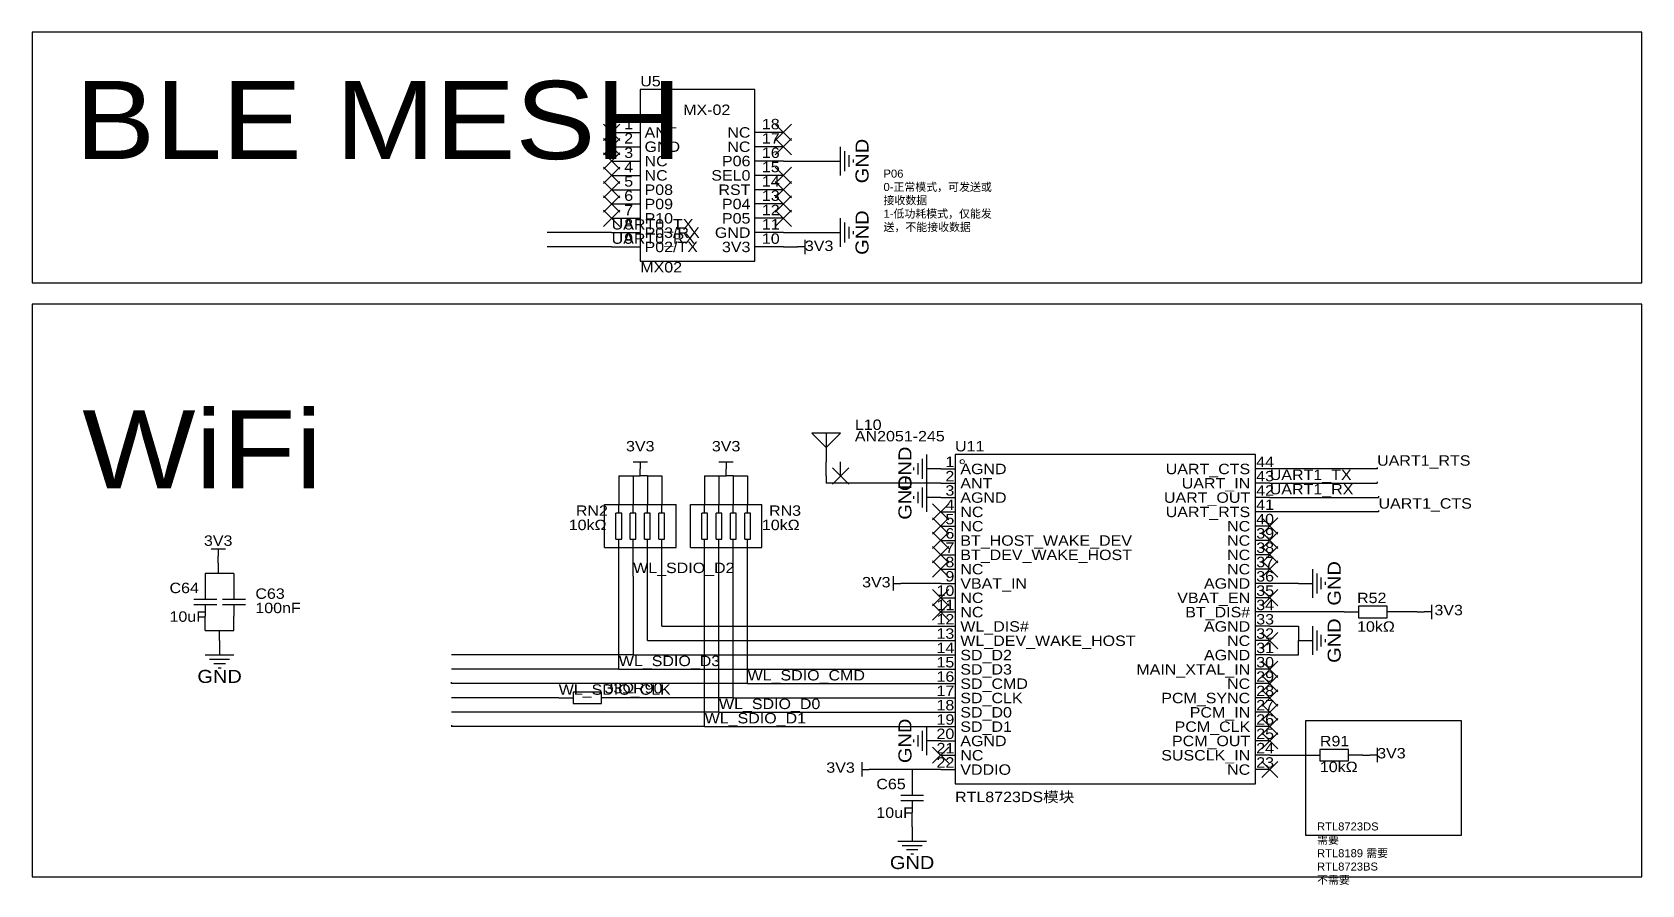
# Model space of a CAD drawing. Header units: millimetres. Extents: x 5 to 291, y 52 to 203.
import ezdxf
from ezdxf.enums import TextEntityAlignment as Align

# ---------------------------------------------------------------- set-up
doc = ezdxf.new("R2010")
doc.units = ezdxf.units.MM
doc.header["$MEASUREMENT"] = 0
doc.styles.get("Standard").update_dxf_attribs({"font": 'arial.ttf'})

msp = doc.modelspace()

# ---------------------------------------------------------------- linework, layer by layer
at = {"color": 1, "true_color": 0x000000}
for points in [[(5.08, 203.2), (5.08, 158.75), (290.83, 158.75), (290.83, 203.2)], [(5.08, 154.94), (5.08, 53.34), (290.83, 53.34), (290.83, 154.94)], [(231.14, 81.03), (231.14, 60.71), (258.83, 60.71), (258.83, 81.03)]]:
    msp.add_lwpolyline(points, close=True, dxfattribs=at)
at = {"color": 1, "true_color": 0xa00000}
for points in [[(113.03, 193.04), (113.03, 162.56), (133.35, 162.56), (133.35, 193.04)], [(168.91, 128.27), (168.91, 69.85), (222.25, 69.85), (222.25, 128.27)], [(240.54, 101.35), (240.54, 99.31), (245.62, 99.31), (245.62, 101.35)], [(101.09, 86.11), (101.09, 84.07), (106.17, 84.07), (106.17, 86.11)], [(233.68, 75.95), (233.68, 73.91), (238.76, 73.91), (238.76, 75.95)]]:
    msp.add_lwpolyline(points, close=True, dxfattribs=at)
at = {"color": 1, "true_color": 0x33cc33}
for points in [[(109.39, 186.86), (106.51, 183.98)], [(106.51, 186.86), (109.39, 183.98)], [(139.87, 186.86), (136.99, 183.98)], [(136.99, 186.86), (139.87, 183.98)], [(109.39, 184.32), (106.51, 181.44)], [(106.51, 184.32), (109.39, 181.44)], [(139.87, 184.32), (136.99, 181.44)], [(136.99, 184.32), (139.87, 181.44)], [(109.39, 181.78), (106.51, 178.9)], [(106.51, 181.78), (109.39, 178.9)], [(109.39, 179.24), (106.51, 176.36)], [(106.51, 179.24), (109.39, 176.36)], [(139.87, 179.24), (136.99, 176.36)], [(136.99, 179.24), (139.87, 176.36)], [(109.39, 176.7), (106.51, 173.82)], [(106.51, 176.7), (109.39, 173.82)], [(139.87, 176.7), (136.99, 173.82)], [(136.99, 176.7), (139.87, 173.82)], [(109.39, 174.16), (106.51, 171.28)], [(106.51, 174.16), (109.39, 171.28)], [(109.39, 171.62), (106.51, 168.74)], [(106.51, 171.62), (109.39, 168.74)], [(139.87, 174.16), (136.99, 171.28)], [(136.99, 174.16), (139.87, 171.28)], [(139.87, 171.62), (136.99, 168.74)], [(136.99, 171.62), (139.87, 168.74)], [(150.03, 125.9), (147.15, 123.02)], [(147.15, 125.9), (150.03, 123.02)], [(167.81, 119.55), (164.93, 116.67)], [(164.93, 119.55), (167.81, 116.67)], [(167.81, 117.01), (164.93, 114.13)], [(164.93, 117.01), (167.81, 114.13)], [(167.81, 114.47), (164.93, 111.59)], [(164.93, 114.47), (167.81, 111.59)], [(226.23, 117.01), (223.35, 114.13)], [(223.35, 117.01), (226.23, 114.13)], [(226.23, 114.47), (223.35, 111.59)], [(223.35, 114.47), (226.23, 111.59)], [(167.81, 111.93), (164.93, 109.05)], [(164.93, 111.93), (167.81, 109.05)], [(226.23, 111.93), (223.35, 109.05)], [(223.35, 111.93), (226.23, 109.05)], [(167.81, 109.39), (164.93, 106.51)], [(164.93, 109.39), (167.81, 106.51)], [(226.23, 109.39), (223.35, 106.51)], [(223.35, 109.39), (226.23, 106.51)], [(167.81, 104.31), (164.93, 101.43)], [(164.93, 104.31), (167.81, 101.43)], [(226.23, 104.31), (223.35, 101.43)], [(223.35, 104.31), (226.23, 101.43)], [(167.81, 101.77), (164.93, 98.89)], [(164.93, 101.77), (167.81, 98.89)], [(226.23, 96.69), (223.35, 93.81)], [(223.35, 96.69), (226.23, 93.81)], [(226.23, 91.61), (223.35, 88.73)], [(223.35, 91.61), (226.23, 88.73)], [(226.23, 89.07), (223.35, 86.19)], [(223.35, 89.07), (226.23, 86.19)], [(226.23, 86.53), (223.35, 83.65)], [(223.35, 86.53), (226.23, 83.65)], [(226.23, 83.99), (223.35, 81.11)], [(223.35, 83.99), (226.23, 81.11)], [(226.23, 81.45), (223.35, 78.57)], [(223.35, 81.45), (226.23, 78.57)], [(226.23, 78.91), (223.35, 76.03)], [(223.35, 78.91), (226.23, 76.03)], [(167.81, 76.37), (164.93, 73.49)], [(164.93, 76.37), (167.81, 73.49)], [(226.23, 73.83), (223.35, 70.95)], [(223.35, 73.83), (226.23, 70.95)]]:
    msp.add_lwpolyline(points, dxfattribs=at)
at = {"color": 1, "true_color": 0x880000}
for points in [[(107.95, 185.42), (113.03, 185.42)], [(107.95, 182.88), (113.03, 182.88)], [(138.43, 185.42), (133.35, 185.42)], [(138.43, 182.88), (133.35, 182.88)], [(107.95, 180.34), (113.03, 180.34)], [(138.43, 180.34), (133.35, 180.34)], [(146.05, 180.34), (148.59, 180.34)], [(107.95, 177.8), (113.03, 177.8)], [(138.43, 177.8), (133.35, 177.8)], [(107.95, 175.26), (113.03, 175.26)], [(138.43, 175.26), (133.35, 175.26)], [(107.95, 172.72), (113.03, 172.72)], [(138.43, 172.72), (133.35, 172.72)], [(107.95, 170.18), (113.03, 170.18)], [(138.43, 170.18), (133.35, 170.18)], [(107.95, 167.64), (113.03, 167.64)], [(138.43, 167.64), (133.35, 167.64)], [(146.05, 167.64), (148.59, 167.64)], [(107.95, 165.1), (113.03, 165.1)], [(138.43, 165.1), (133.35, 165.1)], [(139.7, 165.1), (140.97, 165.1)], [(113.03, 124.46), (113.03, 125.73)], [(128.27, 124.46), (128.27, 125.73)], [(146.05, 124.46), (146.05, 127)], [(148.59, 124.46), (148.59, 127)], [(166.37, 125.73), (168.91, 125.73)], [(224.79, 125.73), (222.25, 125.73)], [(109.22, 124.46), (109.22, 119.38)], [(111.76, 124.46), (111.76, 119.38)], [(114.3, 124.46), (114.3, 119.38)], [(116.84, 124.46), (116.84, 119.38)], [(124.46, 124.46), (124.46, 119.38)], [(127, 124.46), (127, 119.38)], [(129.54, 124.46), (129.54, 119.38)], [(132.08, 124.46), (132.08, 119.38)], [(166.37, 125.73), (163.83, 125.73)], [(166.37, 123.19), (168.91, 123.19)], [(224.79, 123.19), (222.25, 123.19)], [(166.37, 120.65), (163.83, 120.65)], [(166.37, 120.65), (168.91, 120.65)], [(224.79, 120.65), (222.25, 120.65)], [(166.37, 118.11), (168.91, 118.11)], [(224.79, 118.11), (222.25, 118.11)], [(166.37, 115.57), (168.91, 115.57)], [(224.79, 115.57), (222.25, 115.57)], [(109.22, 106.68), (109.22, 111.76)], [(111.76, 106.68), (111.76, 111.76)], [(114.3, 106.68), (114.3, 111.76)], [(116.84, 106.68), (116.84, 111.76)], [(124.46, 106.68), (124.46, 111.76)], [(127, 106.68), (127, 111.76)], [(129.54, 106.68), (129.54, 111.76)], [(132.08, 106.68), (132.08, 111.76)], [(166.37, 113.03), (168.91, 113.03)], [(224.79, 113.03), (222.25, 113.03)], [(38.1, 108.97), (38.1, 110.24)], [(166.37, 110.49), (168.91, 110.49)], [(224.79, 110.49), (222.25, 110.49)], [(35.81, 107.19), (35.81, 104.65)], [(40.89, 107.19), (40.89, 104.65)], [(166.37, 107.95), (168.91, 107.95)], [(224.79, 107.95), (222.25, 107.95)], [(160.53, 105.41), (159.26, 105.41)], [(166.37, 105.41), (168.91, 105.41)], [(166.37, 102.87), (168.91, 102.87)], [(224.79, 105.41), (222.25, 105.41)], [(224.79, 102.87), (222.25, 102.87)], [(229.87, 105.41), (232.41, 105.41)], [(166.37, 100.33), (168.91, 100.33)], [(224.79, 100.33), (222.25, 100.33)], [(238, 100.33), (240.54, 100.33)], [(248.16, 100.33), (245.62, 100.33)], [(250.95, 100.33), (252.22, 100.33)], [(35.81, 97.03), (35.81, 99.57)], [(40.89, 97.03), (40.89, 99.57)], [(166.37, 97.79), (168.91, 97.79)], [(224.79, 97.79), (222.25, 97.79)], [(38.35, 95.25), (38.35, 92.71)], [(166.37, 95.25), (168.91, 95.25)], [(224.79, 95.25), (222.25, 95.25)], [(229.87, 95.25), (232.41, 95.25)], [(166.37, 92.71), (168.91, 92.71)], [(224.79, 92.71), (222.25, 92.71)], [(166.37, 90.17), (168.91, 90.17)], [(224.79, 90.17), (222.25, 90.17)], [(166.37, 87.63), (168.91, 87.63)], [(224.79, 87.63), (222.25, 87.63)], [(98.55, 85.09), (101.09, 85.09)], [(108.71, 85.09), (106.17, 85.09)], [(166.37, 85.09), (168.91, 85.09)], [(224.79, 85.09), (222.25, 85.09)], [(166.37, 82.55), (168.91, 82.55)], [(166.37, 80.01), (168.91, 80.01)], [(224.79, 82.55), (222.25, 82.55)], [(224.79, 80.01), (222.25, 80.01)], [(166.37, 77.47), (163.83, 77.47)], [(166.37, 77.47), (168.91, 77.47)], [(224.79, 77.47), (222.25, 77.47)], [(166.37, 74.93), (168.91, 74.93)], [(224.79, 74.93), (222.25, 74.93)], [(231.14, 74.93), (233.68, 74.93)], [(241.3, 74.93), (238.76, 74.93)], [(241.3, 74.93), (242.57, 74.93)], [(154.94, 72.39), (153.67, 72.39)], [(161.29, 72.39), (161.29, 69.85)], [(166.37, 72.39), (168.91, 72.39)], [(224.79, 72.39), (222.25, 72.39)], [(161.29, 62.23), (161.29, 64.77)], [(161.29, 62.23), (161.29, 59.69)]]:
    msp.add_lwpolyline(points, dxfattribs=at)
at = {"color": 1, "true_color": 0xa00000}
for points in [[(148.59, 177.8), (148.59, 182.88)], [(149.35, 178.56), (149.35, 182.12)], [(150.11, 179.32), (150.11, 181.36)], [(150.88, 180.09), (150.88, 180.59)], [(148.59, 165.1), (148.59, 170.18)], [(149.35, 165.86), (149.35, 169.42)], [(150.11, 166.62), (150.11, 168.66)], [(142.24, 166.37), (142.24, 163.83)], [(150.88, 167.39), (150.88, 167.89)], [(142.24, 165.1), (140.97, 165.1)], [(148.59, 132.08), (143.51, 132.08)], [(146.05, 129.54), (143.51, 132.08)], [(148.59, 132.08), (146.05, 129.54)], [(146.05, 132.08), (146.05, 129.54)], [(146.05, 129.54), (146.05, 127)], [(111.76, 127), (114.3, 127)], [(113.03, 127), (113.03, 125.73)], [(127, 127), (129.54, 127)], [(128.27, 127), (128.27, 125.73)], [(161.54, 125.98), (161.54, 125.48)], [(162.31, 126.75), (162.31, 124.71)], [(163.07, 127.51), (163.07, 123.95)], [(163.83, 128.27), (163.83, 123.19)], [(163.83, 123.19), (163.83, 118.11)], [(161.54, 120.9), (161.54, 120.4)], [(162.31, 121.67), (162.31, 119.63)], [(163.07, 122.43), (163.07, 118.87)], [(106.68, 119.38), (119.38, 119.38)], [(106.68, 111.76), (106.68, 119.38)], [(108.71, 113.28), (108.71, 117.86)], [(108.71, 113.28), (109.73, 113.28), (109.73, 117.86), (108.71, 117.86)], [(109.22, 117.86), (109.22, 119.38)], [(111.25, 113.28), (111.25, 117.86)], [(111.25, 113.28), (112.27, 113.28), (112.27, 117.86), (111.25, 117.86)], [(111.76, 117.86), (111.76, 119.38)], [(113.79, 113.28), (113.79, 117.86)], [(113.79, 113.28), (114.81, 113.28), (114.81, 117.86), (113.79, 117.86)], [(114.3, 117.86), (114.3, 119.38)], [(116.33, 113.28), (116.33, 117.86)], [(116.33, 113.28), (117.35, 113.28), (117.35, 117.86), (116.33, 117.86)], [(116.84, 117.86), (116.84, 119.38)], [(119.38, 111.76), (119.38, 119.38)], [(121.92, 119.38), (134.62, 119.38)], [(121.92, 111.76), (121.92, 119.38)], [(123.95, 113.28), (123.95, 117.86)], [(123.95, 113.28), (124.97, 113.28), (124.97, 117.86), (123.95, 117.86)], [(124.46, 117.86), (124.46, 119.38)], [(126.49, 113.28), (126.49, 117.86)], [(126.49, 113.28), (127.51, 113.28), (127.51, 117.86), (126.49, 117.86)], [(127, 117.86), (127, 119.38)], [(129.03, 113.28), (129.03, 117.86)], [(129.03, 113.28), (130.05, 113.28), (130.05, 117.86), (129.03, 117.86)], [(129.54, 117.86), (129.54, 119.38)], [(131.57, 113.28), (131.57, 117.86)], [(131.57, 113.28), (132.59, 113.28), (132.59, 117.86), (131.57, 117.86)], [(132.08, 117.86), (132.08, 119.38)], [(134.62, 111.76), (134.62, 119.38)], [(36.83, 111.51), (39.37, 111.51)], [(38.1, 111.51), (38.1, 110.24)], [(106.68, 111.76), (119.38, 111.76)], [(109.22, 111.76), (109.22, 113.28)], [(111.76, 111.76), (111.76, 113.28)], [(114.3, 111.76), (114.3, 113.28)], [(116.84, 111.76), (116.84, 113.28)], [(121.92, 111.76), (134.62, 111.76)], [(124.46, 111.76), (124.46, 113.28)], [(127, 111.76), (127, 113.28)], [(129.54, 111.76), (129.54, 113.28)], [(132.08, 111.76), (132.08, 113.28)], [(157.99, 104.14), (157.99, 106.68)], [(232.41, 102.87), (232.41, 107.95)], [(233.17, 103.63), (233.17, 107.19)], [(233.93, 104.39), (233.93, 106.43)], [(35.81, 104.65), (35.81, 102.62)], [(40.89, 104.65), (40.89, 102.62)], [(157.99, 105.41), (159.26, 105.41)], [(234.7, 105.16), (234.7, 105.66)], [(33.78, 102.62), (37.85, 102.62)], [(37.85, 101.6), (33.78, 101.6)], [(35.81, 101.6), (35.81, 99.57)], [(38.86, 102.62), (42.93, 102.62)], [(42.93, 101.6), (38.86, 101.6)], [(40.89, 101.6), (40.89, 99.57)], [(253.49, 100.33), (252.22, 100.33)], [(253.49, 101.6), (253.49, 99.06)], [(232.41, 92.71), (232.41, 97.79)], [(233.17, 93.47), (233.17, 97.03)], [(233.93, 94.23), (233.93, 96.27)], [(234.7, 95), (234.7, 95.5)], [(35.81, 92.71), (40.89, 92.71)], [(36.58, 91.95), (40.13, 91.95)], [(37.34, 91.19), (39.37, 91.19)], [(38.1, 90.42), (38.61, 90.42)], [(161.54, 77.72), (161.54, 77.22)], [(162.31, 78.49), (162.31, 76.45)], [(163.07, 79.25), (163.07, 75.69)], [(163.83, 80.01), (163.83, 74.93)], [(243.84, 74.93), (242.57, 74.93)], [(243.84, 76.2), (243.84, 73.66)], [(152.4, 71.12), (152.4, 73.66)], [(152.4, 72.39), (153.67, 72.39)], [(161.29, 69.85), (161.29, 67.82)], [(159.26, 67.82), (163.32, 67.82)], [(163.32, 66.8), (159.26, 66.8)], [(161.29, 66.8), (161.29, 64.77)], [(158.75, 59.69), (163.83, 59.69)], [(159.51, 58.93), (163.07, 58.93)], [(160.27, 58.17), (162.31, 58.17)], [(161.04, 57.4), (161.54, 57.4)]]:
    msp.add_lwpolyline(points, dxfattribs=at)
at = {"color": 1, "true_color": 0x008800}
for points in [[(138.43, 180.34), (146.05, 180.34)], [(107.95, 167.64), (96.52, 167.64)], [(138.43, 167.64), (146.05, 167.64)], [(107.95, 165.1), (96.52, 165.1)], [(138.43, 165.1), (139.7, 165.1)], [(243.84, 125.73), (224.79, 125.73)], [(243.84, 125.98), (243.84, 125.73)], [(109.22, 124.46), (111.76, 124.46)], [(111.76, 124.46), (113.03, 124.46)], [(114.3, 124.46), (113.03, 124.46)], [(114.3, 124.46), (116.84, 124.46)], [(124.46, 124.46), (127, 124.46)], [(127, 124.46), (128.27, 124.46)], [(129.54, 124.46), (128.27, 124.46)], [(129.54, 124.46), (132.08, 124.46)], [(146.05, 124.46), (146.05, 123.19)], [(166.37, 123.19), (146.05, 123.19)], [(224.79, 123.19), (243.84, 123.19)], [(243.84, 123.44), (243.84, 123.19)], [(224.79, 120.65), (244.09, 120.65)], [(244.09, 120.9), (244.09, 120.65)], [(244.09, 118.11), (224.79, 118.11)], [(244.09, 118.36), (244.09, 118.11)], [(38.1, 108.97), (38.1, 107.19)], [(38.1, 107.19), (35.81, 107.19)], [(40.89, 107.19), (38.1, 107.19)], [(109.22, 90.17), (109.22, 106.68)], [(111.76, 106.68), (111.76, 92.71)], [(114.3, 95.25), (114.3, 106.68)], [(116.84, 97.79), (116.84, 106.68)], [(124.46, 80.01), (124.46, 106.68)], [(127, 82.55), (127, 106.68)], [(129.54, 85.09), (129.54, 106.68)], [(132.08, 87.63), (132.08, 106.68)], [(166.37, 105.41), (160.53, 105.41)], [(229.87, 105.41), (224.79, 105.41)], [(238, 100.33), (224.79, 100.33)], [(250.95, 100.33), (248.16, 100.33)], [(116.84, 97.79), (166.37, 97.79)], [(224.79, 97.79), (229.87, 97.79)], [(229.87, 97.79), (229.87, 95.25)], [(35.81, 97.03), (38.35, 97.03)], [(38.35, 97.03), (40.89, 97.03)], [(38.35, 95.25), (38.35, 97.03)], [(114.3, 95.25), (166.37, 95.25)], [(229.87, 92.71), (229.87, 95.25)], [(111.76, 92.71), (79.5, 92.71)], [(111.76, 92.71), (166.37, 92.71)], [(224.79, 92.71), (229.87, 92.71)], [(109.22, 90.17), (79.5, 90.17)], [(109.22, 90.17), (166.37, 90.17)], [(79.5, 87.63), (79.5, 87.88)], [(132.08, 87.63), (79.5, 87.63)], [(132.08, 87.63), (166.37, 87.63)], [(98.55, 85.09), (79.5, 85.09)], [(129.54, 85.09), (108.71, 85.09)], [(129.54, 85.09), (166.37, 85.09)], [(127, 82.55), (79.5, 82.55)], [(79.5, 80.26), (79.5, 80.01)], [(124.46, 80.01), (79.5, 80.01)], [(124.46, 80.01), (166.37, 80.01)], [(127, 82.55), (166.37, 82.55)], [(224.79, 74.93), (231.14, 74.93)], [(161.29, 72.39), (154.94, 72.39)], [(166.37, 72.39), (161.29, 72.39)]]:
    msp.add_lwpolyline(points, dxfattribs=at)
at = {"color": 1, "lineweight": 0, "true_color": 0xa00000}
msp.add_circle((170.18, 127), 0.381, dxfattribs=at)

# ---------------------------------------------------------------- texts
at = {"color": 1, "true_color": 0x000000, "width": 1.1}
for s, height, p in [('BLE MESH', 13.868, (12.7, 176.53)), ('18', 1.849, (134.62, 185.42)), ('17', 1.849, (134.62, 182.88)), ('16', 1.849, (134.62, 180.34)), ('15', 1.849, (134.62, 177.8)), ('14', 1.849, (134.62, 175.26)), ('13', 1.849, (134.62, 172.72)), ('12', 1.849, (134.62, 170.18)), ('11', 1.849, (134.62, 167.64)), ('10', 1.849, (134.62, 165.1)), ('WiFi', 13.868, (13.97, 118.11)), ('AGND', 1.849, (169.85, 124.23)), ('44', 1.849, (222.38, 125.5)), ('ANT', 1.849, (169.85, 121.69)), ('43', 1.849, (222.38, 122.96)), ('AGND', 1.849, (169.85, 119.15)), ('42', 1.849, (222.38, 120.42)), ('41', 1.849, (222.38, 117.88)), ('NC', 1.849, (169.85, 116.61)), ('40', 1.849, (222.38, 115.34)), ('NC', 1.849, (169.85, 114.07)), ('39', 1.849, (222.38, 112.8)), ('BT_HOST_WAKE_DEV', 1.8491, (169.85, 111.53)), ('38', 1.849, (222.38, 110.26)), ('BT_DEV_WAKE_HOST', 1.8491, (169.85, 108.99)), ('NC', 1.849, (169.85, 106.45)), ('37', 1.849, (222.38, 107.72)), ('VBAT_IN', 1.849, (169.85, 103.91)), ('36', 1.849, (222.38, 105.18)), ('NC', 1.849, (169.85, 101.37)), ('35', 1.849, (222.38, 102.64)), ('NC', 1.849, (169.85, 98.83)), ('34', 1.849, (222.38, 100.1)), ('WL_DIS#', 1.849, (169.85, 96.29)), ('33', 1.849, (222.38, 97.56)), ('32', 1.849, (222.38, 95.02)), ('WL_DEV_WAKE_HOST', 1.8491, (169.85, 93.75)), ('31', 1.849, (222.38, 92.48)), ('SD_D2', 1.849, (169.85, 91.21)), ('30', 1.849, (222.38, 89.94)), ('SD_D3', 1.849, (169.85, 88.67)), ('29', 1.849, (222.38, 87.4)), ('SD_CMD', 1.849, (169.85, 86.13)), ('SD_CLK', 1.849, (169.85, 83.59)), ('28', 1.849, (222.38, 84.86)), ('SD_D0', 1.849, (169.85, 81.05)), ('27', 1.849, (222.38, 82.32)), ('SD_D1', 1.849, (169.85, 78.51)), ('26', 1.849, (222.38, 79.78)), ('AGND', 1.849, (169.85, 75.97)), ('25', 1.849, (222.38, 77.24)), ('NC', 1.849, (169.85, 73.43)), ('24', 1.849, (222.38, 74.7)), ('23', 1.849, (222.38, 72.16)), ('VDDIO', 1.849, (169.85, 70.89))]:
    msp.add_text(s, height=height, dxfattribs=at).set_placement(p, align=Align.BOTTOM_LEFT)
at = {"color": 1, "true_color": 0x000080, "width": 1.1}
for s, height, p in [('U5', 1.849, (113.03, 193.04)), ('MX02', 1.849, (113.03, 160.02)), ('L10', 1.849, (151.13, 132.08)), ('AN2051-245', 1.849, (151.13, 130.05)), ('U11', 1.849, (168.91, 128.27)), ('RN2', 1.849, (101.6, 116.84)), ('RN3', 1.849, (135.89, 116.84)), ('10kΩ', 1.849, (100.33, 114.3)), ('10kΩ', 1.849, (134.62, 114.3)), ('C64', 1.849, (29.46, 103.12)), ('C63', 1.849, (44.7, 102.11)), ('R52', 1.849, (240.28, 101.35)), ('10uF', 1.849, (29.46, 98.04)), ('100nF', 1.849, (44.7, 99.57)), ('10kΩ', 1.849, (240.28, 96.27)), ('33Ω', 1.849, (106.68, 85.34)), ('R90', 1.849, (111.76, 85.34)), ('R91', 1.849, (233.68, 75.95)), ('10kΩ', 1.849, (233.68, 71.37)), ('C65', 1.849, (154.94, 68.33)), ('RTL8723DS模块', 1.8491, (168.91, 66.04)), ('10uF', 1.849, (154.94, 63.25))]:
    msp.add_text(s, height=height, dxfattribs=at).set_placement(p, align=Align.BOTTOM_LEFT)
at = {"color": 1, "true_color": 0x333333, "width": 1.1}
msp.add_text('MX-02', height=1.849, dxfattribs=at).set_placement((120.65, 187.96), align=Align.BOTTOM_LEFT)
at = {"color": 1, "true_color": 0x000000, "width": 1.1}
for s, height, p in [('1', 1.85, (111.76, 185.42)), ('2', 1.85, (111.76, 182.88)), ('4', 1.85, (111.76, 177.8)), ('3', 1.85, (111.76, 180.34)), ('5', 1.85, (111.76, 175.26)), ('6', 1.85, (111.76, 172.72)), ('7', 1.85, (111.76, 170.18)), ('8', 1.85, (111.76, 167.64)), ('9', 1.85, (111.76, 165.1)), ('1', 1.85, (168.78, 125.5)), ('UART_CTS', 1.849, (221.31, 124.23)), ('2', 1.85, (168.78, 122.96)), ('UART_IN', 1.849, (221.31, 121.69)), ('4', 1.85, (168.78, 117.88)), ('3', 1.85, (168.78, 120.42)), ('UART_OUT', 1.849, (221.31, 119.15)), ('5', 1.85, (168.78, 115.34)), ('UART_RTS', 1.849, (221.31, 116.61)), ('6', 1.85, (168.78, 112.8)), ('NC', 1.849, (221.31, 114.07)), ('7', 1.85, (168.78, 110.26)), ('NC', 1.849, (221.31, 111.53)), ('8', 1.85, (168.78, 107.72)), ('NC', 1.849, (221.31, 108.99)), ('NC', 1.849, (221.31, 106.45)), ('9', 1.85, (168.78, 105.18)), ('AGND', 1.849, (221.31, 103.91)), ('10', 1.849, (168.78, 102.64)), ('VBAT_EN', 1.849, (221.31, 101.37)), ('11', 1.849, (168.78, 100.1)), ('BT_DIS#', 1.849, (221.31, 98.83)), ('12', 1.849, (168.78, 97.56)), ('13', 1.849, (168.78, 95.02)), ('AGND', 1.849, (221.31, 96.29)), ('14', 1.849, (168.78, 92.48)), ('NC', 1.849, (221.31, 93.75)), ('15', 1.849, (168.78, 89.94)), ('AGND', 1.849, (221.31, 91.21)), ('16', 1.849, (168.78, 87.4)), ('MAIN_XTAL_IN', 1.8491, (221.31, 88.67)), ('17', 1.849, (168.78, 84.86)), ('PCM_SYNC', 1.849, (221.31, 83.59)), ('NC', 1.849, (221.31, 86.13)), ('18', 1.849, (168.78, 82.32)), ('PCM_IN', 1.849, (221.31, 81.05)), ('19', 1.849, (168.78, 79.78)), ('PCM_CLK', 1.849, (221.31, 78.51)), ('20', 1.849, (168.78, 77.24)), ('PCM_OUT', 1.849, (221.31, 75.97)), ('21', 1.849, (168.78, 74.7)), ('22', 1.849, (168.78, 72.16)), ('SUSCLK_IN', 1.849, (221.31, 73.43)), ('NC', 1.849, (221.31, 70.89))]:
    msp.add_text(s, height=height, dxfattribs=at).set_placement(p, align=Align.BOTTOM_RIGHT)
for s, p in [('ANT', (113.79, 185.42)), ('GND', (113.79, 182.88)), ('NC', (113.79, 180.34)), ('NC', (113.79, 177.8)), ('P08', (113.79, 175.26)), ('P09', (113.79, 172.72)), ('P10', (113.79, 170.18)), ('P03/RX', (113.79, 167.64)), ('P02/TX', (113.79, 165.1))]:
    msp.add_text(s, height=1.849, dxfattribs=at).set_placement(p, align=Align.MIDDLE_LEFT)
for s, p in [('NC', (132.59, 185.42)), ('NC', (132.59, 182.88)), ('P06', (132.59, 180.34)), ('SEL0', (132.59, 177.8)), ('RST', (132.59, 175.26)), ('P04', (132.59, 172.72)), ('P05', (132.59, 170.18)), ('GND', (132.59, 167.64)), ('3V3', (132.59, 165.1))]:
    msp.add_text(s, height=1.849, dxfattribs=at).set_placement(p, align=Align.MIDDLE_RIGHT)
at = {"color": 1, "true_color": 0x000080, "width": 1.1}
for p in [(152.4, 180.34), (152.4, 180.34), (152.4, 167.64), (152.4, 167.64), (160.02, 125.73), (160.02, 125.73), (160.02, 120.65), (160.02, 120.65), (236.22, 105.41), (236.22, 105.41), (236.22, 95.25), (236.22, 95.25), (160.02, 77.47), (160.02, 77.47)]:
    msp.add_text('GND', height=2.311, rotation=90, dxfattribs=at).set_placement(p, align=Align.MIDDLE_CENTER)
at = {"color": 1, "true_color": 0x0000ff, "width": 1.1}
for s, height, p in [('UART0_TX', 1.849, (107.95, 167.64)), ('UART0_RX', 1.849, (107.95, 165.1)), ('UART1_RTS', 1.849, (243.84, 125.73)), ('UART1_TX', 1.849, (224.79, 123.19)), ('UART1_RX', 1.849, (224.79, 120.65)), ('UART1_CTS', 1.849, (244.09, 118.11)), ('WL_SDIO_D2', 1.849, (111.76, 106.68)), ('WL_SDIO_D3', 1.849, (109.22, 90.17)), ('WL_SDIO_CMD', 1.8491, (132.08, 87.63)), ('WL_SDIO_CLK', 1.8491, (98.55, 85.09)), ('WL_SDIO_D0', 1.849, (127, 82.55)), ('WL_SDIO_D1', 1.849, (124.46, 80.01))]:
    msp.add_text(s, height=height, dxfattribs=at).set_placement(p, align=Align.BOTTOM_LEFT)
at = {"color": 1, "true_color": 0x000080, "width": 1.1}
for p in [(144.78, 163.83), (144.78, 163.83), (113.03, 128.27), (113.03, 128.27), (128.27, 128.27), (128.27, 128.27), (38.1, 111.51), (38.1, 111.51), (154.94, 104.14), (154.94, 104.14)]:
    msp.add_text('3V3', height=1.849, dxfattribs=at).set_placement(p, align=Align.BOTTOM_CENTER)
for p in [(256.54, 101.6), (256.54, 101.6), (246.38, 76.2), (246.38, 76.2), (148.59, 73.66), (148.59, 73.66)]:
    msp.add_text('3V3', height=1.849, dxfattribs=at).set_placement(p, align=Align.TOP_CENTER)
for p in [(38.35, 88.9), (38.35, 88.9), (161.29, 55.88), (161.29, 55.88)]:
    msp.add_text('GND', height=2.311, dxfattribs=at).set_placement(p, align=Align.MIDDLE_CENTER)
at = {"true_color": 0x000000, "char_height": 1.4224, "attachment_point": 1}
for s, insert, width in [('P06\\P0-正常模式，可发送或接收数据\\P1-低功耗模式，仅能发送，不能接收数据', (156.21, 178.82), 19.304), ('RTL8723DS 需要\\PRTL8189 需要\\PRTL8723BS 不需要', (233.17, 62.99), 13.208)]:
    msp.add_mtext(s, dxfattribs=dict(at, insert=insert, width=width))

doc.saveas('drawing.dxf')
